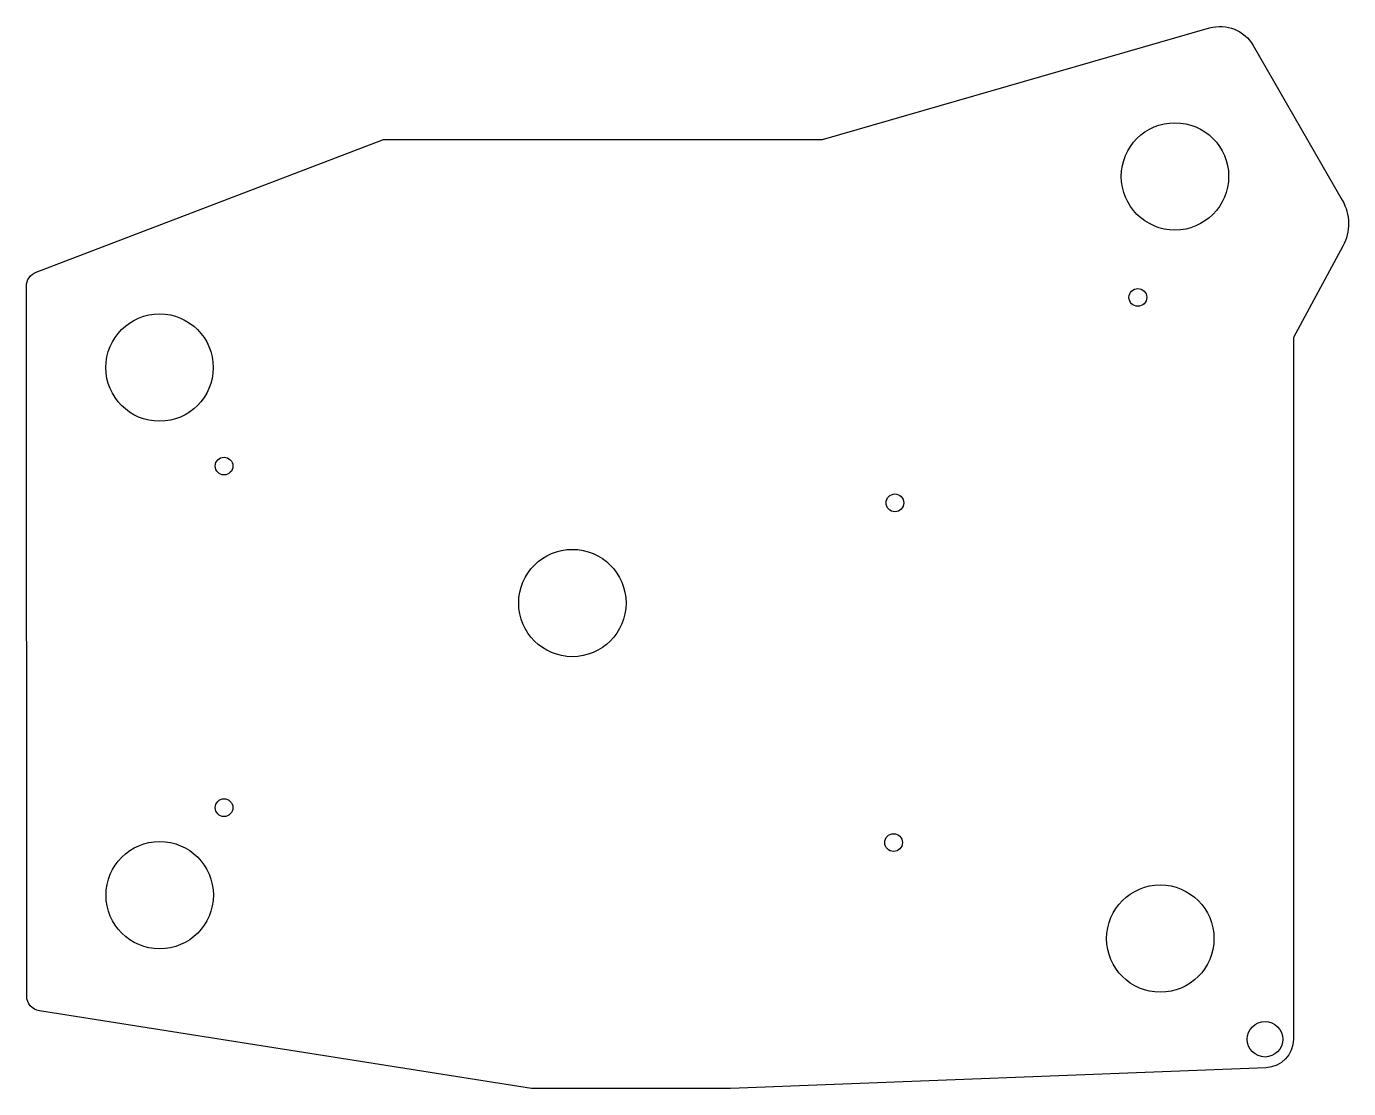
# Model space of a CAD drawing. Header units: millimetres. Extents: x -228 to -79, y 30 to 150.
import ezdxf

# ---------------------------------------------------------------- set-up
doc = ezdxf.new("R2010")
doc.units = ezdxf.units.MM
doc.layers.get('0').update_dxf_attribs({"linetype": 'CONTINUOUS'})

msp = doc.modelspace()

# ---------------------------------------------------------------- linework, layer by layer
msp.add_lwpolyline([(-85.45, 114.48, 0.124333), (-85.47, 114.38), (-85.47, 94.9), (-85.47, 35.4), (-85.47, 35.4, -0.402835), (-88.55, 32.2), (-148.91, 29.85), (-171.35, 29.85), (-226.81, 38.6, -0.368985), (-228.24, 40.27), (-228.27, 120.26, -0.311082), (-227.18, 121.85), (-188.02, 136.8), (-138.55, 136.8), (-94.92, 149.37, -0.344996), (-90, 147.39), (-79.96, 129.95, -0.259938), (-79.89, 124.79)], format="xyb", close=True)
for centre, radius in [((-98.82, 132.64), 6.05), ((-103, 119), 1), ((-213.27, 111.1), 6.05), ((-206, 100), 1), ((-130.38, 95.85), 1), ((-166.74, 84.56), 6.05), ((-206, 61.5), 1), ((-130.53, 57.57), 1), ((-213.25, 51.64), 6.05), ((-100.47, 46.75), 6.05), ((-88.67, 35.4), 2)]:
    msp.add_circle(centre, radius)

doc.saveas('drawing.dxf')
